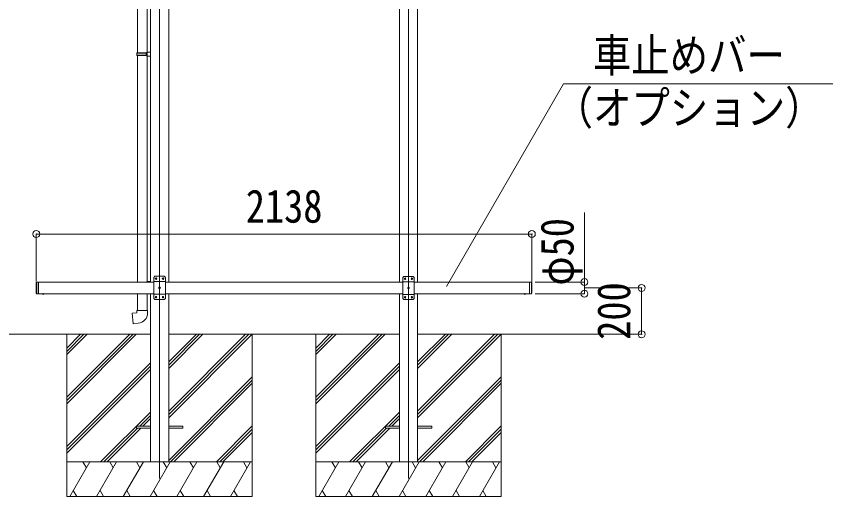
# Model space of a CAD drawing. Units: millimetres at full size, sheet at 1:30. Extents: x -8385 to 8479, y -5853 to 5787.
# Drawn here: x 1812 to 5334, y -3583 to -1512 of the extents above; entities that cross this region are included whole.
import ezdxf
from ezdxf.enums import TextEntityAlignment as Align

# ---------------------------------------------------------------- set-up
doc = ezdxf.new("R2010")
doc.units = ezdxf.units.MM
doc.header["$LTSCALE"] = 30
doc.header["$PDMODE"] = 32
doc.header["$PDSIZE"] = 30
for name, color, linetype, lineweight in [('0-0_0', 7, 'Continuous', 9), ('0-1_本体', 4, 'Continuous', 9), ('0-2_部品', 7, 'Continuous', 9), ('0-4_TABLE1', 3, 'Continuous', 9), ('0-5_DIM1', 3, 'Continuous', 9), ('0-8_PARTS2', 2, 'Continuous', 9), ('0-A_寸法', 6, 'Continuous', 9)]:
    doc.layers.add(name, color=color, linetype=linetype, lineweight=lineweight)
doc.styles.add('ＭＳ ゴシック', font='')
doc.styles.get('ＭＳ ゴシック').set_extended_font_data('MS Gothic')

msp = doc.modelspace()

# ---------------------------------------------------------------- linework, layer by layer
at = {"layer": '0-0_0'}
for p, q in [((2390.26, -2882.99), (1479.18, -2882.99)), ((2029.86, -2970.64), (2117.52, -2882.99)), ((2029.86, -2956.5), (2103.38, -2882.99)), ((2029.86, -2942.36), (2089.23, -2882.99)), ((2029.86, -3182.77), (2329.65, -2882.99)), ((2029.86, -3168.63), (2315.51, -2882.99)), ((2029.86, -3154.49), (2301.37, -2882.99)), ((2029.86, -2882.99), (2029.86, -3582.99)), ((2469.26, -3002.44), (2588.71, -2882.99)), ((2469.26, -3016.58), (2602.85, -2882.99)), ((2469.26, -3030.72), (2617, -2882.99)), ((2469.26, -3228.71), (2814.99, -2882.99)), ((2469.26, -3214.57), (2800.84, -2882.99)), ((2469.26, -3242.85), (2829.13, -2882.99)), ((2469.26, -2882.99), (3464.26, -2882.99)), ((2829.86, -2882.99), (2829.86, -3582.99)), ((3103.86, -2970.64), (3191.52, -2882.99)), ((3103.86, -2956.5), (3177.38, -2882.99)), ((3103.86, -2942.36), (3163.23, -2882.99)), ((3103.86, -3182.77), (3403.65, -2882.99)), ((3103.86, -3168.63), (3389.51, -2882.99)), ((3103.86, -3154.49), (3375.37, -2882.99)), ((3103.86, -2882.99), (3103.86, -3582.99)), ((3543.26, -3002.44), (3662.71, -2882.99)), ((3543.26, -3016.58), (3676.85, -2882.99)), ((3543.26, -3030.72), (3691, -2882.99)), ((3543.26, -3228.71), (3888.99, -2882.99)), ((3543.26, -3214.57), (3874.84, -2882.99)), ((3543.26, -3242.85), (3903.13, -2882.99)), ((3543.26, -2882.99), (4262.87, -2882.99)), ((3903.86, -2882.99), (3903.86, -3582.99)), ((2029.86, -3366.62), (2390.26, -3006.23)), ((2029.86, -3380.76), (2390.26, -3020.37)), ((3103.86, -3366.62), (3464.26, -3006.23)), ((3103.86, -3380.76), (3464.26, -3020.37)), ((2029.86, -3394.91), (2390.26, -3034.51)), ((3103.86, -3394.91), (3464.26, -3034.51)), ((2469.26, -3426.7), (2829.86, -3066.1)), ((2477.11, -3432.99), (2829.86, -3080.24)), ((2491.26, -3432.99), (2829.86, -3094.38)), ((3543.26, -3426.7), (3903.86, -3066.1)), ((3551.11, -3432.99), (3903.86, -3080.24)), ((3565.26, -3432.99), (3903.86, -3094.38)), ((2175.63, -3432.99), (2390.26, -3218.36)), ((2344.27, -3278.49), (2390.26, -3232.5)), ((3249.63, -3432.99), (3464.26, -3218.36)), ((3418.27, -3278.49), (3464.26, -3232.5)), ((2358.41, -3278.49), (2390.26, -3246.64)), ((3432.41, -3278.49), (3464.26, -3246.64)), ((2189.77, -3432.99), (2335.27, -3287.49)), ((2203.91, -3432.99), (2349.41, -3287.49)), ((2675.1, -3432.99), (2829.86, -3278.23)), ((2689.25, -3432.99), (2829.86, -3292.37)), ((2703.39, -3432.99), (2829.86, -3306.51)), ((3263.77, -3432.99), (3409.27, -3287.49)), ((3277.91, -3432.99), (3423.41, -3287.49)), ((3749.1, -3432.99), (3903.86, -3278.23)), ((3763.25, -3432.99), (3903.86, -3292.37)), ((3777.39, -3432.99), (3903.86, -3306.51)), ((2829.86, -3432.99), (2029.86, -3432.99)), ((2042.57, -3582.99), (2129.17, -3432.99)), ((2114.17, -3458.97), (2099.17, -3432.99)), ((2158.04, -3582.99), (2244.64, -3432.99)), ((2229.64, -3458.97), (2214.64, -3432.99)), ((2273.51, -3582.99), (2360.11, -3432.99)), ((2345.11, -3458.97), (2330.11, -3432.99)), ((2388.98, -3582.99), (2475.58, -3432.99)), ((2460.58, -3458.97), (2445.58, -3432.99)), ((2504.45, -3582.99), (2591.05, -3432.99)), ((2576.05, -3458.97), (2561.05, -3432.99)), ((2619.92, -3582.99), (2706.52, -3432.99)), ((2676.52, -3432.99), (2691.52, -3458.97)), ((2735.39, -3582.99), (2821.99, -3432.99)), ((2791.99, -3432.99), (2806.99, -3458.97)), ((3903.86, -3432.99), (3103.86, -3432.99)), ((3116.57, -3582.99), (3203.17, -3432.99)), ((3188.17, -3458.97), (3173.17, -3432.99)), ((3232.04, -3582.99), (3318.64, -3432.99)), ((3303.64, -3458.97), (3288.64, -3432.99)), ((3347.51, -3582.99), (3434.11, -3432.99)), ((3419.11, -3458.97), (3404.11, -3432.99)), ((3462.98, -3582.99), (3549.58, -3432.99)), ((3534.58, -3458.97), (3519.58, -3432.99)), ((3578.45, -3582.99), (3665.05, -3432.99)), ((3650.05, -3458.97), (3635.05, -3432.99)), ((3693.92, -3582.99), (3780.52, -3432.99)), ((3750.52, -3432.99), (3765.52, -3458.97)), ((3809.39, -3582.99), (3895.99, -3432.99)), ((3865.99, -3432.99), (3880.99, -3458.97)), ((2029.86, -3582.99), (2829.86, -3582.99)), ((2057.57, -3557.01), (2072.57, -3582.99)), ((2173.04, -3557.01), (2188.04, -3582.99)), ((2288.51, -3557.01), (2303.51, -3582.99)), ((2403.98, -3557.01), (2418.98, -3582.99)), ((2519.45, -3557.01), (2534.45, -3582.99)), ((2634.92, -3557.01), (2649.92, -3582.99)), ((2750.39, -3557.01), (2765.39, -3582.99)), ((3103.86, -3582.99), (3903.86, -3582.99)), ((3131.57, -3557.01), (3146.57, -3582.99)), ((3247.04, -3557.01), (3262.04, -3582.99)), ((3362.51, -3557.01), (3377.51, -3582.99)), ((3477.98, -3557.01), (3492.98, -3582.99)), ((3593.45, -3557.01), (3608.45, -3582.99)), ((3708.92, -3557.01), (3723.92, -3582.99)), ((3824.39, -3557.01), (3839.39, -3582.99))]:
    msp.add_line(p, q, dxfattribs=at)
at = {"layer": '0-1_本体'}
for p, q in [((2390.26, -270.53), (2390.26, -2657.99)), ((2469.26, -270.53), (2469.26, -2657.99)), ((3464.26, -270.53), (3464.26, -2657.99)), ((3543.26, -270.53), (3543.26, -2657.99)), ((2390.26, -2707.99), (2390.26, -3432.99)), ((2469.26, -2707.99), (2469.26, -3432.99)), ((3464.26, -2707.99), (3464.26, -3432.99)), ((3543.26, -2707.99), (3543.26, -3432.99))]:
    msp.add_line(p, q, dxfattribs=at)
at = {"layer": '0-2_部品'}
for p, q in [((2334.26, -582.49), (2334.26, -1669.68)), ((2376.26, -585.05), (2376.26, -1667.12)), ((2332.26, -1671.68), (2333.26, -1669.68)), ((2332.26, -1671.68), (2332.26, -1679.68)), ((2332.26, -1671.68), (2376.26, -1671.68)), ((2332.26, -1679.68), (2333.26, -1681.68)), ((2332.26, -1679.68), (2376.26, -1679.68)), ((2333.26, -1669.68), (2376.26, -1669.68)), ((2333.26, -1681.68), (2376.26, -1681.68)), ((2334.26, -1681.68), (2334.26, -2657.84)), ((2371.78, -1671.68), (2371.35, -1669.68)), ((2371.78, -1679.68), (2371.35, -1681.68)), ((2371.78, -1671.68), (2371.78, -1679.68)), ((2374.26, -1667.18), (2390.26, -1666.71)), ((2374.26, -1669.18), (2374.26, -1667.18)), ((2374.26, -1669.18), (2376.26, -1669.18)), ((2374.26, -1684.18), (2374.26, -1682.18)), ((2374.26, -1682.18), (2376.26, -1682.18)), ((2374.26, -1684.18), (2390.26, -1684.65)), ((2376.26, -1684.24), (2376.23, -2655.28)), ((2376.26, -1682.18), (2376.26, -1669.18)), ((2390.26, -1666.71), (2390.26, -1684.65)), ((2374.26, -2655.89), (2390.26, -2655.42)), ((2374.26, -2657.89), (2374.26, -2655.89)), ((2374.26, -2657.89), (2376.26, -2657.89)), ((2376.26, -2657.99), (2376.26, -2657.89)), ((2390.26, -2655.42), (2390.26, -2657.99)), ((2334.26, -2707.99), (2334.26, -2779.84)), ((2376.26, -2707.99), (2376.26, -2779.84)), ((2378.26, -2779.84), (2378.26, -2790.76)), ((2312.34, -2791.58), (2332.26, -2789.84)), ((2316.35, -2837.41), (2312.34, -2791.58)), ((2337.18, -2835.59), (2316.35, -2837.41))]:
    msp.add_line(p, q, dxfattribs=at)
at = {"layer": '0-2_部品', "color": 4}
for p, q in [((2329.86, -3278.49), (2390.26, -3278.49)), ((2469.26, -3278.49), (2529.86, -3278.49)), ((2469.26, -3287.49), (2529.86, -3287.49)), ((2529.86, -3278.49), (2529.86, -3287.49)), ((3403.86, -3278.49), (3464.26, -3278.49)), ((3403.86, -3278.49), (3403.86, -3287.49)), ((3403.86, -3287.49), (3464.26, -3287.49)), ((3543.26, -3278.49), (3603.86, -3278.49)), ((3543.26, -3287.49), (3603.86, -3287.49)), ((3603.86, -3278.49), (3603.86, -3287.49))]:
    msp.add_line(p, q, dxfattribs=at)
at = {"layer": '0-2_部品'}
msp.add_lwpolyline([(2332.26, -2789.84), (2332.26, -2779.84), (2378.26, -2779.84)], dxfattribs=at)
at = {"layer": '0-2_部品', "color": 4}
msp.add_lwpolyline([(2329.86, -3278.49), (2329.86, -3287.49), (2390.26, -3287.49)], dxfattribs=at)
at = {"layer": '0-2_部品'}
msp.add_arc((2333.26, -2790.76), 45, 275, 0, dxfattribs=at)
at = {"layer": '0-4_TABLE1'}
for p, q in [((1907.86, -2657.99), (2404.86, -2657.99)), ((2454.86, -2657.99), (3478.86, -2657.99)), ((3528.86, -2657.99), (4025.86, -2657.99)), ((1907.86, -2707.99), (2404.86, -2707.99)), ((2454.86, -2707.99), (3478.86, -2707.99)), ((3528.86, -2707.99), (4025.86, -2707.99))]:
    msp.add_line(p, q, dxfattribs=at)
at = {"layer": '0-5_DIM1'}
for p, q in [((2409.86, -2632.99), (2404.86, -2637.99)), ((2404.86, -2637.99), (2404.86, -2727.99)), ((2449.86, -2632.99), (2409.86, -2632.99)), ((2414.44, -2640.89), (2414.44, -2641.73)), ((2415.28, -2640.89), (2414.44, -2640.89)), ((2415.28, -2641.73), (2415.28, -2640.89)), ((2444.44, -2640.89), (2444.44, -2641.73)), ((2445.28, -2640.89), (2444.44, -2640.89)), ((2445.28, -2641.73), (2445.28, -2640.89)), ((2449.86, -2632.99), (2454.86, -2637.99)), ((2454.86, -2727.99), (2454.86, -2637.99)), ((3483.86, -2633.51), (3478.86, -2638.51)), ((3478.86, -2638.51), (3478.86, -2728.51)), ((3523.86, -2633.51), (3483.86, -2633.51)), ((3523.86, -2633.51), (3528.86, -2638.51)), ((3528.86, -2728.51), (3528.86, -2638.51)), ((1899.86, -2657.99), (1909.86, -2657.99)), ((1907.86, -2657.99), (1907.86, -2707.99)), ((2454.86, -2655.69), (2404.86, -2655.69)), ((2413.6, -2642.57), (2412.76, -2642.57)), ((2412.76, -2642.57), (2412.76, -2643.41)), ((2412.76, -2643.41), (2413.6, -2643.41)), ((2414.44, -2644.25), (2414.44, -2645.09)), ((2414.44, -2645.09), (2415.28, -2645.09)), ((2415.28, -2645.09), (2415.28, -2644.25)), ((2416.96, -2642.57), (2416.12, -2642.57)), ((2416.12, -2643.41), (2416.96, -2643.41)), ((2416.96, -2643.41), (2416.96, -2642.57)), ((2443.6, -2642.57), (2442.76, -2642.57)), ((2442.76, -2642.57), (2442.76, -2643.41)), ((2442.76, -2643.41), (2443.6, -2643.41)), ((2444.44, -2644.25), (2444.44, -2645.09)), ((2444.44, -2645.09), (2445.28, -2645.09)), ((2445.28, -2645.09), (2445.28, -2644.25)), ((2446.96, -2642.57), (2446.12, -2642.57)), ((2446.12, -2643.41), (2446.96, -2643.41)), ((2446.96, -2643.41), (2446.96, -2642.57)), ((2549.66, -2657.99), (2549.66, -2657.89)), ((3528.86, -2656.21), (3478.86, -2656.21)), ((3487.6, -2643.09), (3486.76, -2643.09)), ((3486.76, -2643.09), (3486.76, -2643.93)), ((3486.76, -2643.93), (3487.6, -2643.93)), ((3488.44, -2641.41), (3488.44, -2642.25)), ((3489.28, -2641.41), (3488.44, -2641.41)), ((3488.44, -2644.77), (3488.44, -2645.61)), ((3488.44, -2645.61), (3489.28, -2645.61)), ((3489.28, -2642.25), (3489.28, -2641.41)), ((3489.28, -2645.61), (3489.28, -2644.77)), ((3490.96, -2643.09), (3490.12, -2643.09)), ((3490.12, -2643.93), (3490.96, -2643.93)), ((3490.96, -2643.93), (3490.96, -2643.09)), ((3517.6, -2643.09), (3516.76, -2643.09)), ((3516.76, -2643.09), (3516.76, -2643.93)), ((3516.76, -2643.93), (3517.6, -2643.93)), ((3518.44, -2641.41), (3518.44, -2642.25)), ((3519.28, -2641.41), (3518.44, -2641.41)), ((3518.44, -2644.77), (3518.44, -2645.61)), ((3518.44, -2645.61), (3519.28, -2645.61)), ((3519.28, -2642.25), (3519.28, -2641.41)), ((3519.28, -2645.61), (3519.28, -2644.77)), ((3520.96, -2643.09), (3520.12, -2643.09)), ((3520.12, -2643.93), (3520.96, -2643.93)), ((3520.96, -2643.93), (3520.96, -2643.09)), ((4025.86, -2657.99), (4033.86, -2657.99)), ((4025.86, -2657.99), (4025.86, -2707.99)), ((1899.86, -2707.99), (1909.86, -2707.99)), ((1921.96, -2707.99), (1921.96, -2708.5)), ((1933.76, -2707.99), (1921.96, -2707.99)), ((1921.96, -2707.99), (1921.96, -2708.5)), ((1933.76, -2707.99), (1921.96, -2707.99)), ((1930.36, -2707.99), (1925.36, -2707.99)), ((1930.36, -2707.99), (1925.36, -2707.99)), ((1925.41, -2710.7), (1926.71, -2708.04)), ((1925.41, -2710.7), (1926.71, -2708.04)), ((1926.71, -2708.04), (1927.86, -2707.43)), ((1926.71, -2708.04), (1927.86, -2707.43)), ((1929.01, -2708.04), (1927.86, -2707.43)), ((1929.01, -2708.04), (1927.86, -2707.43)), ((1930.31, -2710.7), (1929.01, -2708.04)), ((1930.31, -2710.7), (1929.01, -2708.04)), ((2454.86, -2710.29), (2404.86, -2710.29)), ((2428.6, -2682.57), (2427.76, -2682.57)), ((2427.76, -2682.57), (2427.76, -2683.41)), ((2427.76, -2683.41), (2428.6, -2683.41)), ((2429.44, -2680.89), (2429.44, -2681.73)), ((2430.28, -2680.89), (2429.44, -2680.89)), ((2429.44, -2684.25), (2429.44, -2685.09)), ((2429.44, -2685.09), (2430.28, -2685.09)), ((2430.28, -2681.73), (2430.28, -2680.89)), ((2430.28, -2685.09), (2430.28, -2684.25)), ((2431.96, -2682.57), (2431.12, -2682.57)), ((2431.12, -2683.41), (2431.96, -2683.41)), ((2431.96, -2683.41), (2431.96, -2682.57)), ((3528.86, -2710.81), (3478.86, -2710.81)), ((3502.6, -2683.09), (3501.76, -2683.09)), ((3501.76, -2683.09), (3501.76, -2683.93)), ((3501.76, -2683.93), (3502.6, -2683.93)), ((3503.44, -2681.41), (3503.44, -2682.25)), ((3504.28, -2681.41), (3503.44, -2681.41)), ((3503.44, -2684.77), (3503.44, -2685.61)), ((3503.44, -2685.61), (3504.28, -2685.61)), ((3504.28, -2682.25), (3504.28, -2681.41)), ((3504.28, -2685.61), (3504.28, -2684.77)), ((3505.96, -2683.09), (3505.12, -2683.09)), ((3505.12, -2683.93), (3505.96, -2683.93)), ((3505.96, -2683.93), (3505.96, -2683.09)), ((3999.96, -2707.99), (4011.76, -2707.99)), ((4003.36, -2707.99), (4008.36, -2707.99)), ((4003.41, -2710.7), (4004.71, -2708.04)), ((4004.71, -2708.04), (4005.86, -2707.43)), ((4007.01, -2708.04), (4005.86, -2707.43)), ((4008.31, -2710.7), (4007.01, -2708.04)), ((4011.76, -2707.99), (4011.76, -2708.5)), ((4025.86, -2707.99), (4033.86, -2707.99)), ((2409.86, -2732.99), (2404.86, -2727.99)), ((2409.86, -2732.99), (2449.86, -2732.99)), ((2413.6, -2722.57), (2412.76, -2722.57)), ((2412.76, -2722.57), (2412.76, -2723.41)), ((2412.76, -2723.41), (2413.6, -2723.41)), ((2414.44, -2720.89), (2414.44, -2721.73)), ((2415.28, -2720.89), (2414.44, -2720.89)), ((2414.44, -2724.25), (2414.44, -2725.09)), ((2414.44, -2725.09), (2415.28, -2725.09)), ((2415.28, -2721.73), (2415.28, -2720.89)), ((2415.28, -2725.09), (2415.28, -2724.25)), ((2416.96, -2722.57), (2416.12, -2722.57)), ((2416.12, -2723.41), (2416.96, -2723.41)), ((2416.96, -2723.41), (2416.96, -2722.57)), ((2443.6, -2722.57), (2442.76, -2722.57)), ((2442.76, -2722.57), (2442.76, -2723.41)), ((2442.76, -2723.41), (2443.6, -2723.41)), ((2444.44, -2720.89), (2444.44, -2721.73)), ((2445.28, -2720.89), (2444.44, -2720.89)), ((2444.44, -2724.25), (2444.44, -2725.09)), ((2444.44, -2725.09), (2445.28, -2725.09)), ((2445.28, -2721.73), (2445.28, -2720.89)), ((2445.28, -2725.09), (2445.28, -2724.25)), ((2446.96, -2722.57), (2446.12, -2722.57)), ((2446.12, -2723.41), (2446.96, -2723.41)), ((2446.96, -2723.41), (2446.96, -2722.57)), ((2449.86, -2732.99), (2454.86, -2727.99)), ((3483.86, -2733.51), (3478.86, -2728.51)), ((3483.86, -2733.51), (3523.86, -2733.51)), ((3487.6, -2723.09), (3486.76, -2723.09)), ((3486.76, -2723.09), (3486.76, -2723.93)), ((3486.76, -2723.93), (3487.6, -2723.93)), ((3488.44, -2721.41), (3488.44, -2722.25)), ((3489.28, -2721.41), (3488.44, -2721.41)), ((3488.44, -2724.77), (3488.44, -2725.61)), ((3488.44, -2725.61), (3489.28, -2725.61)), ((3489.28, -2722.25), (3489.28, -2721.41)), ((3489.28, -2725.61), (3489.28, -2724.77)), ((3490.96, -2723.09), (3490.12, -2723.09)), ((3490.12, -2723.93), (3490.96, -2723.93)), ((3490.96, -2723.93), (3490.96, -2723.09)), ((3517.6, -2723.09), (3516.76, -2723.09)), ((3516.76, -2723.09), (3516.76, -2723.93)), ((3516.76, -2723.93), (3517.6, -2723.93)), ((3518.44, -2721.41), (3518.44, -2722.25)), ((3519.28, -2721.41), (3518.44, -2721.41)), ((3518.44, -2724.77), (3518.44, -2725.61)), ((3518.44, -2725.61), (3519.28, -2725.61)), ((3519.28, -2722.25), (3519.28, -2721.41)), ((3519.28, -2725.61), (3519.28, -2724.77)), ((3520.96, -2723.09), (3520.12, -2723.09)), ((3520.12, -2723.93), (3520.96, -2723.93)), ((3520.96, -2723.93), (3520.96, -2723.09)), ((3523.86, -2733.51), (3528.86, -2728.51))]:
    msp.add_line(p, q, dxfattribs=at)
for points in [[(1897.86, -2659.99), (1899.86, -2657.99), (1899.86, -2707.99)], [(1897.86, -2659.99), (1897.86, -2705.99), (1899.86, -2707.99)], [(4035.86, -2659.99), (4033.86, -2657.99), (4033.86, -2707.99)], [(4035.86, -2659.99), (4035.86, -2705.99), (4033.86, -2707.99)], [(1933.76, -2707.99), (1933.76, -2708.5), (1921.96, -2708.5)], [(1933.76, -2707.99), (1933.76, -2708.5), (1921.96, -2708.5)], [(3999.96, -2707.99), (3999.96, -2708.5), (4011.76, -2708.5)]]:
    msp.add_lwpolyline(points, dxfattribs=at)
for centre in [(2414.86, -2642.99), (2444.86, -2642.99), (3488.86, -2643.51), (3518.86, -2643.51), (2429.86, -2682.99), (3503.86, -2683.51), (2414.86, -2722.99), (2444.86, -2722.99), (3488.86, -2723.51), (3518.86, -2723.51)]:
    msp.add_circle(centre, 3.5, dxfattribs=at)
for centre, radius, start, end in [((2413.6, -2641.73), 0.84, 270, 0), ((2413.6, -2644.25), 0.84, 0, 90), ((2416.12, -2641.73), 0.84, 180, 270), ((2416.12, -2644.25), 0.84, 90, 180), ((2443.6, -2641.73), 0.84, 270, 0), ((2443.6, -2644.25), 0.84, 0, 90), ((2446.12, -2641.73), 0.84, 180, 270), ((2446.12, -2644.25), 0.84, 90, 180), ((3487.6, -2642.25), 0.84, 270, 0), ((3487.6, -2644.77), 0.84, 0, 90), ((3490.12, -2642.25), 0.84, 180, 270), ((3490.12, -2644.77), 0.84, 90, 180), ((3517.6, -2642.25), 0.84, 270, 0), ((3517.6, -2644.77), 0.84, 0, 90), ((3520.12, -2642.25), 0.84, 180, 270), ((3520.12, -2644.77), 0.84, 90, 180), ((1927.86, -2703.07), 8.02, 222.61678, 317.38322), ((1927.86, -2703.07), 8.02, 222.61678, 317.38322), ((2428.6, -2681.73), 0.84, 270, 0), ((2428.6, -2684.25), 0.84, 0, 90), ((2431.12, -2681.73), 0.84, 180, 270), ((2431.12, -2684.25), 0.84, 90, 180), ((3502.6, -2682.25), 0.84, 270, 0), ((3502.6, -2684.77), 0.84, 0, 90), ((3505.12, -2682.25), 0.84, 180, 270), ((3505.12, -2684.77), 0.84, 90, 180), ((4005.86, -2703.07), 8.02, 222.61678, 317.38322), ((2413.6, -2721.73), 0.84, 270, 0), ((2413.6, -2724.25), 0.84, 0, 90), ((2416.12, -2721.73), 0.84, 180, 270), ((2416.12, -2724.25), 0.84, 90, 180), ((2443.6, -2721.73), 0.84, 270, 0), ((2443.6, -2724.25), 0.84, 0, 90), ((2446.12, -2721.73), 0.84, 180, 270), ((2446.12, -2724.25), 0.84, 90, 180), ((3487.6, -2722.25), 0.84, 270, 0), ((3487.6, -2724.77), 0.84, 0, 90), ((3490.12, -2722.25), 0.84, 180, 270), ((3490.12, -2724.77), 0.84, 90, 180), ((3517.6, -2722.25), 0.84, 270, 0), ((3517.6, -2724.77), 0.84, 0, 90), ((3520.12, -2722.25), 0.84, 180, 270), ((3520.12, -2724.77), 0.84, 90, 180)]:
    msp.add_arc(centre, radius, start, end, dxfattribs=at)
at = {"layer": '0-8_PARTS2'}
for p, q in [((2429.76, 159.18), (2429.76, -3504.28)), ((3503.76, 159.18), (3503.76, -3504.28))]:
    msp.add_line(p, q, dxfattribs=at)
at = {"layer": '0-A_寸法'}
for p, q in [((3667.47, -2676.94), (4171.88, -1803.28)), ((4171.88, -1803.28), (5333.67, -1803.28)), ((1897.86, -2450.68), (4035.86, -2450.68)), ((1897.86, -2450.68), (1897.86, -2655.3)), ((4035.86, -2450.68), (4035.86, -2655.3)), ((4262.87, -2657.99), (4050.17, -2657.99)), ((4262.87, -2707.99), (4050.17, -2707.99)), ((4509.33, -2682.99), (4262.87, -2682.99)), ((4509.33, -2882.99), (4509.33, -2682.99)), ((4509.33, -2882.99), (4262.87, -2882.99))]:
    msp.add_line(p, q, dxfattribs=at)
msp.add_lwpolyline([(4262.87, -2707.99), (4262.87, -2657.99), (4262.87, -2357.99)], dxfattribs=at)
for p in [(1897.86, -2450.68), (4035.86, -2450.68), (4262.87, -2657.99), (4509.33, -2682.99), (4262.87, -2707.99), (4509.33, -2882.99)]:
    msp.add_point(p, dxfattribs=at)

# ---------------------------------------------------------------- texts
at = {"layer": '0-A_寸法', "color": 7, "style": 'ＭＳ ゴシック', "width": 0.85}
for s, p in [('車止めバー', (4298.93, -1794.48)), ('（オプション）', (4133.93, -2020.96)), ('2138', (2801.86, -2444.68))]:
    msp.add_text(s, height=143, dxfattribs=at).set_placement(p, align=Align.BOTTOM_LEFT)
for s, p in [('φ50', (4258.87, -2672.99)), ('200', (4503.33, -2906.74))]:
    msp.add_text(s, height=143, rotation=90, dxfattribs=at).set_placement(p, align=Align.BOTTOM_LEFT)

doc.saveas('drawing.dxf')
